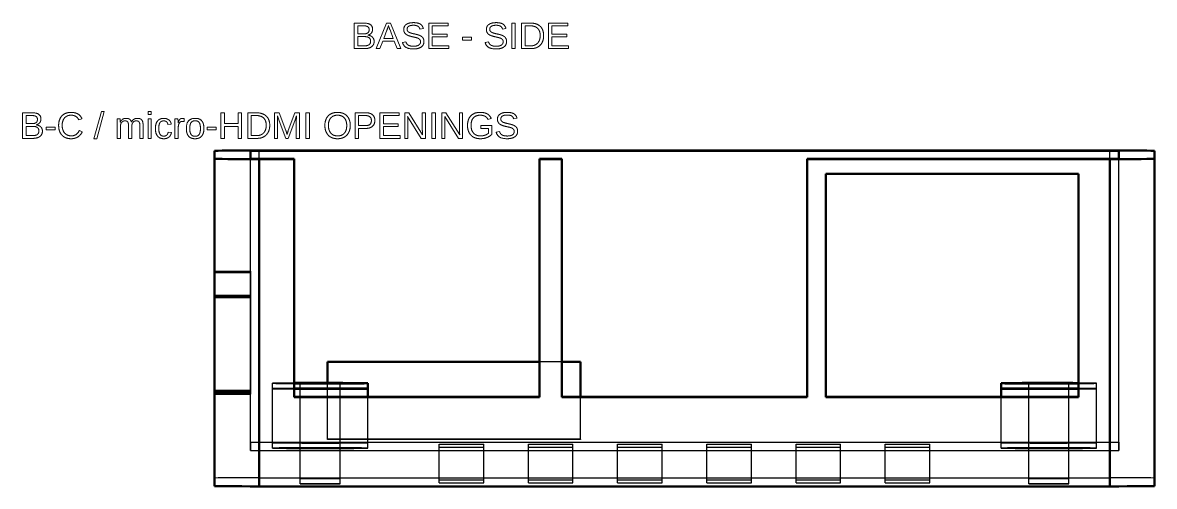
# Model space of a CAD drawing. Header units: millimetres. Extents: x 4 to 410, y 10 to 287.
# Drawn here: x 135.5 to 211.6, y 93.7 to 124.9 of the extents above; entities that cross this region are included whole.
import ezdxf

# ---------------------------------------------------------------- set-up
doc = ezdxf.new("R2010")
doc.units = ezdxf.units.MM
for name, color, linetype, lineweight in [('dimensions', 7, 'Continuous', 13), ('hidden', 7, 'Continuous', 25), ('part', 7, 'Continuous', 50)]:
    doc.layers.add(name, color=color, linetype=linetype, lineweight=lineweight)

msp = doc.modelspace()

# ---------------------------------------------------------------- linework, layer by layer
at = {"layer": 'dimensions'}
for p, q in [((157.793, 124.859), (157.793, 123.139)), ((158.418, 124.859), (157.793, 124.859)), ((159.962, 124.859), (159.26, 123.139)), ((160.227, 124.859), (159.962, 124.859)), ((160.918, 123.139), (160.227, 124.859)), ((162.795, 124.859), (162.795, 123.139)), ((164.1, 124.859), (162.795, 124.859)), ((164.1, 124.669), (164.1, 124.859)), ((168.378, 124.859), (168.378, 123.139)), ((168.611, 124.859), (168.378, 124.859)), ((168.611, 123.139), (168.611, 124.859)), ((169.047, 124.859), (169.047, 123.139)), ((169.615, 124.859), (169.047, 124.859)), ((170.852, 124.859), (170.852, 123.139)), ((172.157, 124.859), (170.852, 124.859)), ((172.157, 124.669), (172.157, 124.859)), ((158.026, 124.673), (158.418, 124.673)), ((158.026, 124.128), (158.026, 124.673)), ((158.418, 124.128), (158.026, 124.128)), ((159.771, 123.824), (159.99, 124.389)), ((160.081, 124.649), (160.092, 124.684)), ((160.092, 124.684), (160.125, 124.582)), ((160.193, 124.392), (160.414, 123.824)), ((162.206, 124.449), (162.435, 124.49)), ((163.029, 124.669), (164.1, 124.669)), ((163.029, 124.117), (163.029, 124.669)), ((164.027, 124.117), (163.029, 124.117)), ((164.027, 123.929), (164.027, 124.117)), ((167.762, 124.449), (167.992, 124.49)), ((169.28, 124.673), (169.611, 124.673)), ((169.28, 123.326), (169.28, 124.673)), ((171.085, 124.669), (172.157, 124.669)), ((171.085, 124.117), (171.085, 124.669)), ((172.084, 124.117), (171.085, 124.117)), ((172.084, 123.929), (172.084, 124.117)), ((158.026, 123.946), (158.461, 123.946)), ((158.026, 123.326), (158.026, 123.946)), ((158.479, 123.326), (158.026, 123.326)), ((159.502, 123.139), (159.7, 123.642)), ((159.7, 123.642), (160.483, 123.642)), ((160.414, 123.824), (159.771, 123.824)), ((160.483, 123.642), (160.68, 123.139)), ((161.262, 123.597), (161.036, 123.552)), ((163.029, 123.929), (164.027, 123.929)), ((163.029, 123.33), (163.029, 123.929)), ((164.15, 123.33), (163.029, 123.33)), ((164.15, 123.139), (164.15, 123.33)), ((165.063, 123.901), (165.063, 123.706)), ((165.674, 123.901), (165.063, 123.901)), ((165.063, 123.706), (165.674, 123.706)), ((165.674, 123.706), (165.674, 123.901)), ((166.819, 123.597), (166.593, 123.552)), ((169.663, 123.326), (169.28, 123.326)), ((171.085, 123.929), (172.084, 123.929)), ((171.085, 123.33), (171.085, 123.929)), ((172.207, 123.33), (171.085, 123.33)), ((172.207, 123.139), (172.207, 123.33)), ((157.793, 123.139), (158.491, 123.139)), ((159.26, 123.139), (159.502, 123.139)), ((160.68, 123.139), (160.918, 123.139)), ((162.795, 123.139), (164.15, 123.139)), ((168.378, 123.139), (168.611, 123.139)), ((169.047, 123.139), (169.69, 123.139)), ((170.852, 123.139), (172.207, 123.139)), ((135.485, 118.826), (135.485, 117.106)), ((136.11, 118.826), (135.485, 118.826)), ((140.782, 118.918), (140.28, 117.082)), ((140.478, 117.082), (140.975, 118.918)), ((140.975, 118.918), (140.782, 118.918)), ((143.919, 118.918), (143.919, 118.708)), ((144.139, 118.918), (143.919, 118.918)), ((144.139, 118.708), (144.139, 118.918)), ((148.818, 118.826), (148.818, 117.106)), ((149.051, 118.826), (148.818, 118.826)), ((149.051, 118.099), (149.051, 118.826)), ((149.981, 118.826), (149.981, 118.099)), ((150.214, 118.826), (149.981, 118.826)), ((150.214, 117.106), (150.214, 118.826)), ((150.623, 118.826), (150.623, 117.106)), ((151.192, 118.826), (150.623, 118.826)), ((152.428, 118.826), (152.428, 117.106)), ((152.735, 118.826), (152.428, 118.826)), ((153.193, 117.634), (152.735, 118.826)), ((153.802, 118.826), (153.353, 117.634)), ((154.101, 118.826), (153.802, 118.826)), ((154.101, 117.106), (154.101, 118.826)), ((154.537, 118.826), (154.537, 117.106)), ((154.77, 118.826), (154.537, 118.826)), ((154.77, 117.106), (154.77, 118.826)), ((157.845, 118.826), (157.845, 117.106)), ((158.569, 118.826), (157.845, 118.826)), ((159.512, 118.826), (159.512, 117.106)), ((160.817, 118.826), (159.512, 118.826)), ((160.817, 118.636), (160.817, 118.826)), ((161.18, 118.826), (161.18, 117.106)), ((161.451, 118.826), (161.18, 118.826)), ((162.381, 117.352), (161.451, 118.826)), ((162.366, 118.826), (162.366, 117.698)), ((162.576, 118.826), (162.366, 118.826)), ((162.576, 117.106), (162.576, 118.826)), ((163.011, 118.826), (163.011, 117.106)), ((163.244, 118.826), (163.011, 118.826)), ((163.244, 117.106), (163.244, 118.826)), ((163.68, 118.826), (163.68, 117.106)), ((163.951, 118.826), (163.68, 118.826)), ((164.881, 117.352), (163.951, 118.826)), ((164.866, 118.826), (164.866, 117.698)), ((165.076, 118.826), (164.866, 118.826)), ((165.076, 117.106), (165.076, 118.826)), ((135.718, 118.64), (136.11, 118.64)), ((135.718, 118.095), (135.718, 118.64)), ((136.11, 118.095), (135.718, 118.095)), ((139.253, 118.353), (139.474, 118.426)), ((142.043, 118.427), (141.835, 118.427)), ((141.843, 118.145), (141.843, 117.106)), ((142.056, 118.201), (142.052, 118.201)), ((142.804, 118.201), (142.801, 118.201)), ((143.587, 117.106), (143.587, 117.987)), ((143.919, 118.708), (144.139, 118.708)), ((143.919, 118.427), (143.919, 117.106)), ((144.139, 118.427), (143.919, 118.427)), ((144.139, 117.106), (144.139, 118.427)), ((145.258, 118.04), (145.484, 118.057)), ((145.931, 118.427), (145.723, 118.427)), ((145.73, 118.12), (145.73, 117.106)), ((145.945, 118.157), (145.94, 118.157)), ((146.348, 118.238), (146.348, 118.439)), ((149.981, 118.099), (149.051, 118.099)), ((150.856, 118.64), (151.187, 118.64)), ((150.856, 117.293), (150.856, 118.64)), ((152.627, 118.62), (152.668, 118.486)), ((152.631, 118.485), (152.627, 118.62)), ((152.636, 118.254), (152.631, 118.485)), ((152.636, 117.106), (152.636, 118.254)), ((152.668, 118.486), (152.736, 118.278)), ((152.736, 118.278), (153.187, 117.106)), ((153.35, 117.106), (153.794, 118.278)), ((153.891, 118.254), (153.891, 117.106)), ((158.078, 118.64), (158.541, 118.64)), ((158.078, 117.961), (158.078, 118.64)), ((159.745, 118.636), (160.817, 118.636)), ((159.745, 118.084), (159.745, 118.636)), ((160.744, 118.084), (159.745, 118.084)), ((160.744, 117.896), (160.744, 118.084)), ((161.375, 118.571), (162.295, 117.106)), ((161.381, 118.453), (161.375, 118.571)), ((161.387, 118.249), (161.381, 118.453)), ((161.387, 117.106), (161.387, 118.249)), ((163.875, 118.571), (164.795, 117.106)), ((163.881, 118.453), (163.875, 118.571)), ((163.887, 118.249), (163.881, 118.453)), ((163.887, 117.106), (163.887, 118.249)), ((166.778, 118.381), (167, 118.447)), ((168.508, 118.416), (168.737, 118.457)), ((135.718, 117.913), (136.153, 117.913)), ((135.718, 117.293), (135.718, 117.913)), ((136.171, 117.293), (135.718, 117.293)), ((137.059, 117.868), (137.059, 117.673)), ((137.669, 117.868), (137.059, 117.868)), ((137.059, 117.673), (137.669, 117.673)), ((137.669, 117.673), (137.669, 117.868)), ((139.49, 117.536), (139.3, 117.631)), ((142.061, 117.106), (142.061, 117.872)), ((142.607, 117.944), (142.607, 117.106)), ((142.824, 117.106), (142.824, 117.872)), ((143.37, 117.944), (143.37, 117.106)), ((145.491, 117.5), (145.269, 117.514)), ((145.95, 117.106), (145.95, 117.795)), ((147.891, 117.868), (147.891, 117.673)), ((148.501, 117.868), (147.891, 117.868)), ((147.891, 117.673), (148.501, 117.673)), ((148.501, 117.673), (148.501, 117.868)), ((149.051, 117.904), (149.981, 117.904)), ((149.051, 117.106), (149.051, 117.904)), ((149.981, 117.904), (149.981, 117.106)), ((151.24, 117.293), (150.856, 117.293)), ((158.55, 117.961), (158.078, 117.961)), ((158.078, 117.777), (158.583, 117.777)), ((158.078, 117.106), (158.078, 117.777)), ((159.745, 117.896), (160.744, 117.896)), ((159.745, 117.297), (159.745, 117.896)), ((160.867, 117.297), (159.745, 117.297)), ((160.867, 117.106), (160.867, 117.297)), ((166.309, 117.967), (166.309, 117.772)), ((167.038, 117.967), (166.309, 117.967)), ((166.309, 117.772), (166.823, 117.772)), ((166.823, 117.772), (166.823, 117.462)), ((167.038, 117.374), (167.038, 117.967)), ((167.564, 117.564), (167.338, 117.519)), ((135.485, 117.106), (136.183, 117.106)), ((140.28, 117.082), (140.478, 117.082)), ((141.843, 117.106), (142.061, 117.106)), ((142.607, 117.106), (142.824, 117.106)), ((143.37, 117.106), (143.587, 117.106)), ((143.919, 117.106), (144.139, 117.106)), ((145.73, 117.106), (145.95, 117.106)), ((148.818, 117.106), (149.051, 117.106)), ((149.981, 117.106), (150.214, 117.106)), ((150.623, 117.106), (151.266, 117.106)), ((152.428, 117.106), (152.636, 117.106)), ((153.187, 117.106), (153.35, 117.106)), ((153.891, 117.106), (154.101, 117.106)), ((154.537, 117.106), (154.77, 117.106)), ((157.845, 117.106), (158.078, 117.106)), ((159.512, 117.106), (160.867, 117.106)), ((161.18, 117.106), (161.387, 117.106)), ((162.295, 117.106), (162.576, 117.106)), ((163.011, 117.106), (163.244, 117.106)), ((163.68, 117.106), (163.887, 117.106)), ((164.795, 117.106), (165.076, 117.106))]:
    msp.add_line(p, q, dxfattribs=at)
for points in [[(158.418, 124.859), (159.023, 124.859), (159.023, 124.442)], [(161.286, 124.765), (161.455, 124.885), (161.77, 124.885)], [(161.77, 124.885), (162.063, 124.885), (162.218, 124.795)], [(166.843, 124.765), (167.012, 124.885), (167.327, 124.885)], [(167.327, 124.885), (167.62, 124.885), (167.775, 124.795)], [(169.615, 124.859), (170.052, 124.859), (170.29, 124.64)], [(158.694, 124.613), (158.599, 124.673), (158.418, 124.673)], [(158.418, 124.128), (158.605, 124.128), (158.697, 124.198)], [(158.789, 124.414), (158.789, 124.553), (158.694, 124.613)], [(158.938, 124.186), (158.853, 124.082), (158.696, 124.046)], [(158.697, 124.198), (158.789, 124.269), (158.789, 124.414)], [(159.023, 124.442), (159.023, 124.289), (158.938, 124.186)], [(160.081, 124.649), (160.05, 124.548), (159.99, 124.389)], [(160.193, 124.392), (160.159, 124.476), (160.125, 124.582)], [(161.117, 124.425), (161.117, 124.646), (161.286, 124.765)], [(161.149, 124.254), (161.117, 124.328), (161.117, 124.425)], [(161.243, 124.124), (161.182, 124.179), (161.149, 124.254)], [(161.409, 124.023), (161.304, 124.068), (161.243, 124.124)], [(161.453, 124.641), (161.344, 124.573), (161.344, 124.437)], [(161.344, 124.437), (161.344, 124.358), (161.386, 124.306)], [(161.386, 124.306), (161.428, 124.254), (161.508, 124.218)], [(161.768, 124.709), (161.561, 124.709), (161.453, 124.641)], [(161.508, 124.218), (161.587, 124.182), (161.824, 124.129)], [(162.062, 124.648), (161.956, 124.709), (161.768, 124.709)], [(161.824, 124.129), (161.903, 124.111), (161.982, 124.092)], [(161.982, 124.092), (162.061, 124.073), (162.133, 124.047)], [(162.206, 124.449), (162.168, 124.586), (162.062, 124.648)], [(162.218, 124.795), (162.373, 124.706), (162.435, 124.49)], [(166.674, 124.425), (166.674, 124.646), (166.843, 124.765)], [(166.706, 124.254), (166.674, 124.328), (166.674, 124.425)], [(166.799, 124.124), (166.738, 124.179), (166.706, 124.254)], [(166.966, 124.023), (166.86, 124.068), (166.799, 124.124)], [(167.009, 124.641), (166.901, 124.573), (166.901, 124.437)], [(166.901, 124.437), (166.901, 124.358), (166.943, 124.306)], [(166.943, 124.306), (166.985, 124.254), (167.064, 124.218)], [(167.324, 124.709), (167.118, 124.709), (167.009, 124.641)], [(167.064, 124.218), (167.144, 124.182), (167.38, 124.129)], [(167.618, 124.648), (167.512, 124.709), (167.324, 124.709)], [(167.38, 124.129), (167.46, 124.111), (167.538, 124.092)], [(167.538, 124.092), (167.617, 124.073), (167.689, 124.047)], [(167.762, 124.449), (167.725, 124.586), (167.618, 124.648)], [(167.775, 124.795), (167.93, 124.706), (167.992, 124.49)], [(170.118, 124.505), (169.943, 124.673), (169.611, 124.673)], [(170.293, 124.017), (170.293, 124.337), (170.118, 124.505)], [(170.29, 124.64), (170.527, 124.421), (170.527, 124.017)], [(158.888, 123.642), (158.888, 123.946), (158.461, 123.946)], [(158.479, 123.326), (158.693, 123.326), (158.79, 123.406)], [(158.696, 124.046), (158.901, 124.022), (159.012, 123.909)], [(158.79, 123.406), (158.888, 123.485), (158.888, 123.642)], [(159.124, 123.624), (159.124, 123.395), (158.956, 123.267)], [(159.012, 123.909), (159.124, 123.796), (159.124, 123.624)], [(161.765, 123.115), (161.136, 123.115), (161.036, 123.552)], [(161.262, 123.597), (161.301, 123.442), (161.428, 123.37)], [(161.719, 123.933), (161.515, 123.978), (161.409, 124.023)], [(161.428, 123.37), (161.555, 123.297), (161.774, 123.297)], [(161.932, 123.883), (161.836, 123.906), (161.719, 123.933)], [(161.774, 123.297), (162, 123.297), (162.122, 123.374)], [(162.098, 123.825), (162.029, 123.86), (161.932, 123.883)], [(162.206, 123.739), (162.168, 123.791), (162.098, 123.825)], [(162.122, 123.374), (162.245, 123.452), (162.245, 123.602)], [(162.133, 124.047), (162.205, 124.021), (162.267, 123.985)], [(162.245, 123.602), (162.245, 123.686), (162.206, 123.739)], [(162.267, 123.985), (162.33, 123.95), (162.377, 123.899)], [(162.476, 123.614), (162.476, 123.376), (162.289, 123.246)], [(162.377, 123.899), (162.423, 123.847), (162.449, 123.778)], [(162.449, 123.778), (162.476, 123.708), (162.476, 123.614)], [(167.322, 123.115), (166.693, 123.115), (166.593, 123.552)], [(166.819, 123.597), (166.858, 123.442), (166.985, 123.37)], [(167.275, 123.933), (167.072, 123.978), (166.966, 124.023)], [(166.985, 123.37), (167.112, 123.297), (167.33, 123.297)], [(167.489, 123.883), (167.393, 123.906), (167.275, 123.933)], [(167.33, 123.297), (167.556, 123.297), (167.679, 123.374)], [(167.655, 123.825), (167.585, 123.86), (167.489, 123.883)], [(167.763, 123.739), (167.725, 123.791), (167.655, 123.825)], [(167.679, 123.374), (167.802, 123.452), (167.802, 123.602)], [(167.689, 124.047), (167.761, 124.021), (167.824, 123.985)], [(167.802, 123.602), (167.802, 123.686), (167.763, 123.739)], [(167.824, 123.985), (167.887, 123.95), (167.933, 123.899)], [(168.032, 123.614), (168.032, 123.376), (167.846, 123.246)], [(167.933, 123.899), (167.98, 123.847), (168.006, 123.778)], [(168.006, 123.778), (168.032, 123.708), (168.032, 123.614)], [(169.663, 123.326), (169.852, 123.326), (169.996, 123.409)], [(169.996, 123.409), (170.139, 123.492), (170.216, 123.648)], [(170.424, 123.551), (170.32, 123.352), (170.129, 123.246)], [(170.216, 123.648), (170.293, 123.805), (170.293, 124.017)], [(170.527, 124.017), (170.527, 123.751), (170.424, 123.551)], [(158.956, 123.267), (158.789, 123.139), (158.491, 123.139)], [(162.289, 123.246), (162.103, 123.115), (161.765, 123.115)], [(167.846, 123.246), (167.66, 123.115), (167.322, 123.115)], [(170.129, 123.246), (169.939, 123.139), (169.69, 123.139)], [(136.11, 118.826), (136.716, 118.826), (136.716, 118.409)], [(138.129, 118.619), (138.351, 118.852), (138.744, 118.852)], [(138.744, 118.852), (139.019, 118.852), (139.203, 118.745)], [(139.203, 118.745), (139.388, 118.637), (139.474, 118.426)], [(151.192, 118.826), (151.629, 118.826), (151.866, 118.607)], [(156.039, 118.62), (156.265, 118.852), (156.668, 118.852)], [(156.668, 118.852), (156.93, 118.852), (157.123, 118.748)], [(157.123, 118.748), (157.316, 118.643), (157.418, 118.444)], [(158.569, 118.826), (158.858, 118.826), (159.017, 118.691)], [(165.63, 118.623), (165.855, 118.852), (166.261, 118.852)], [(166.261, 118.852), (166.547, 118.852), (166.725, 118.756)], [(166.725, 118.756), (166.904, 118.659), (167, 118.447)], [(167.588, 118.732), (167.757, 118.852), (168.072, 118.852)], [(168.072, 118.852), (168.365, 118.852), (168.52, 118.762)], [(168.52, 118.762), (168.675, 118.673), (168.737, 118.457)], [(136.386, 118.58), (136.291, 118.64), (136.11, 118.64)], [(136.11, 118.095), (136.297, 118.095), (136.389, 118.165)], [(136.481, 118.381), (136.481, 118.52), (136.386, 118.58)], [(136.63, 118.153), (136.545, 118.049), (136.388, 118.013)], [(136.388, 118.013), (136.594, 117.989), (136.705, 117.876)], [(136.389, 118.165), (136.481, 118.236), (136.481, 118.381)], [(136.716, 118.409), (136.716, 118.256), (136.63, 118.153)], [(137.907, 117.974), (137.907, 118.386), (138.129, 118.619)], [(138.302, 118.478), (138.144, 118.294), (138.144, 117.974)], [(138.747, 118.662), (138.461, 118.662), (138.302, 118.478)], [(139.061, 118.582), (138.929, 118.662), (138.747, 118.662)], [(139.253, 118.353), (139.194, 118.503), (139.061, 118.582)], [(141.843, 118.145), (141.843, 118.376), (141.835, 118.427)], [(142.043, 118.427), (142.044, 118.421), (142.045, 118.394)], [(142.045, 118.394), (142.046, 118.367), (142.048, 118.333)], [(142.048, 118.333), (142.05, 118.298), (142.052, 118.201)], [(142.056, 118.201), (142.127, 118.342), (142.219, 118.397)], [(142.143, 118.175), (142.061, 118.067), (142.061, 117.872)], [(142.365, 118.282), (142.225, 118.282), (142.143, 118.175)], [(142.219, 118.397), (142.31, 118.452), (142.442, 118.452)], [(142.554, 118.209), (142.502, 118.282), (142.365, 118.282)], [(142.442, 118.452), (142.592, 118.452), (142.679, 118.392)], [(142.607, 117.944), (142.607, 118.135), (142.554, 118.209)], [(142.679, 118.392), (142.767, 118.332), (142.801, 118.201)], [(142.804, 118.201), (142.873, 118.334), (142.97, 118.393)], [(142.904, 118.175), (142.824, 118.068), (142.824, 117.872)], [(143.128, 118.282), (142.984, 118.282), (142.904, 118.175)], [(142.97, 118.393), (143.067, 118.452), (143.205, 118.452)], [(143.317, 118.209), (143.265, 118.282), (143.128, 118.282)], [(143.205, 118.452), (143.405, 118.452), (143.496, 118.343)], [(143.37, 117.944), (143.37, 118.135), (143.317, 118.209)], [(143.496, 118.343), (143.587, 118.234), (143.587, 117.987)], [(144.413, 117.768), (144.413, 118.101), (144.56, 118.276)], [(144.56, 118.276), (144.706, 118.452), (144.98, 118.452)], [(144.721, 118.164), (144.643, 118.048), (144.643, 117.773)], [(144.974, 118.28), (144.799, 118.28), (144.721, 118.164)], [(145.171, 118.215), (145.102, 118.28), (144.974, 118.28)], [(144.98, 118.452), (145.182, 118.452), (145.316, 118.347)], [(145.258, 118.04), (145.241, 118.15), (145.171, 118.215)], [(145.316, 118.347), (145.45, 118.242), (145.484, 118.057)], [(145.73, 118.12), (145.73, 118.259), (145.723, 118.427)], [(145.931, 118.427), (145.94, 118.203), (145.94, 118.157)], [(145.945, 118.157), (145.998, 118.327), (146.066, 118.389)], [(146.022, 118.132), (145.95, 118.015), (145.95, 117.795)], [(146.231, 118.25), (146.094, 118.25), (146.022, 118.132)], [(146.066, 118.389), (146.135, 118.452), (146.259, 118.452)], [(146.348, 118.238), (146.304, 118.25), (146.231, 118.25)], [(146.259, 118.452), (146.303, 118.452), (146.348, 118.439)], [(146.495, 117.768), (146.495, 118.452), (147.087, 118.452)], [(146.811, 118.163), (146.725, 118.037), (146.725, 117.768)], [(147.09, 118.289), (146.897, 118.289), (146.811, 118.163)], [(147.087, 118.452), (147.389, 118.452), (147.532, 118.285)], [(147.363, 118.165), (147.282, 118.289), (147.09, 118.289)], [(147.444, 117.768), (147.444, 118.042), (147.363, 118.165)], [(147.532, 118.285), (147.675, 118.118), (147.675, 117.768)], [(151.694, 118.472), (151.519, 118.64), (151.187, 118.64)], [(151.869, 117.984), (151.869, 118.304), (151.694, 118.472)], [(151.792, 117.615), (151.869, 117.772), (151.869, 117.984)], [(151.866, 118.607), (152.104, 118.388), (152.104, 117.984)], [(152.104, 117.984), (152.104, 117.718), (152, 117.518)], [(153.902, 118.62), (153.842, 118.402), (153.794, 118.278)], [(153.891, 118.254), (153.891, 118.444), (153.902, 118.62)], [(155.813, 117.974), (155.813, 118.387), (156.039, 118.62)], [(156.211, 118.481), (156.05, 118.3), (156.05, 117.974)], [(156.668, 118.662), (156.373, 118.662), (156.211, 118.481)], [(157.121, 118.479), (156.961, 118.662), (156.668, 118.662)], [(157.282, 117.974), (157.282, 118.295), (157.121, 118.479)], [(157.418, 118.444), (157.52, 118.245), (157.52, 117.974)], [(158.941, 118.306), (158.941, 118.64), (158.541, 118.64)], [(158.55, 117.961), (158.941, 117.961), (158.941, 118.306)], [(159.175, 118.309), (159.175, 118.065), (159.016, 117.921)], [(159.017, 118.691), (159.175, 118.555), (159.175, 118.309)], [(165.406, 117.974), (165.406, 118.393), (165.63, 118.623)], [(165.8, 118.482), (165.643, 118.302), (165.643, 117.974)], [(166.255, 118.662), (165.958, 118.662), (165.8, 118.482)], [(166.576, 118.594), (166.447, 118.662), (166.255, 118.662)], [(166.778, 118.381), (166.705, 118.527), (166.576, 118.594)], [(167.419, 118.392), (167.419, 118.613), (167.588, 118.732)], [(167.451, 118.221), (167.419, 118.295), (167.419, 118.392)], [(167.544, 118.091), (167.483, 118.146), (167.451, 118.221)], [(167.711, 117.99), (167.605, 118.035), (167.544, 118.091)], [(167.754, 118.608), (167.646, 118.54), (167.646, 118.404)], [(167.646, 118.404), (167.646, 118.325), (167.688, 118.273)], [(167.688, 118.273), (167.73, 118.221), (167.809, 118.185)], [(168.021, 117.9), (167.817, 117.945), (167.711, 117.99)], [(168.069, 118.676), (167.863, 118.676), (167.754, 118.608)], [(167.809, 118.185), (167.889, 118.149), (168.125, 118.096)], [(168.364, 118.615), (168.257, 118.676), (168.069, 118.676)], [(168.125, 118.096), (168.205, 118.078), (168.284, 118.059)], [(168.284, 118.059), (168.362, 118.04), (168.434, 118.014)], [(168.508, 118.416), (168.47, 118.553), (168.364, 118.615)], [(168.434, 118.014), (168.506, 117.988), (168.569, 117.952)], [(136.58, 117.609), (136.58, 117.913), (136.153, 117.913)], [(136.171, 117.293), (136.385, 117.293), (136.482, 117.373)], [(136.648, 117.234), (136.481, 117.106), (136.183, 117.106)], [(136.482, 117.373), (136.58, 117.452), (136.58, 117.609)], [(136.816, 117.591), (136.816, 117.362), (136.648, 117.234)], [(136.705, 117.876), (136.816, 117.763), (136.816, 117.591)], [(138.006, 117.499), (137.907, 117.7), (137.907, 117.974)], [(138.296, 117.19), (138.106, 117.298), (138.006, 117.499)], [(138.144, 117.974), (138.144, 117.658), (138.309, 117.466)], [(138.309, 117.466), (138.475, 117.274), (138.757, 117.274)], [(138.757, 117.274), (139.118, 117.274), (139.3, 117.631)], [(139.49, 117.536), (139.384, 117.314), (139.192, 117.198)], [(144.559, 117.257), (144.413, 117.432), (144.413, 117.768)], [(144.982, 117.082), (144.705, 117.082), (144.559, 117.257)], [(144.643, 117.773), (144.643, 117.509), (144.726, 117.382)], [(144.726, 117.382), (144.809, 117.255), (144.976, 117.255)], [(144.976, 117.255), (145.093, 117.255), (145.172, 117.319)], [(145.172, 117.319), (145.251, 117.382), (145.269, 117.514)], [(145.491, 117.5), (145.466, 117.309), (145.329, 117.196)], [(146.642, 117.258), (146.495, 117.435), (146.495, 117.768)], [(147.079, 117.082), (146.79, 117.082), (146.642, 117.258)], [(146.725, 117.768), (146.725, 117.507), (146.81, 117.376)], [(146.81, 117.376), (146.895, 117.244), (147.077, 117.244)], [(147.077, 117.244), (147.275, 117.244), (147.359, 117.371)], [(147.522, 117.252), (147.37, 117.082), (147.079, 117.082)], [(147.359, 117.371), (147.444, 117.498), (147.444, 117.768)], [(147.675, 117.768), (147.675, 117.421), (147.522, 117.252)], [(151.24, 117.293), (151.429, 117.293), (151.572, 117.376)], [(151.572, 117.376), (151.716, 117.459), (151.792, 117.615)], [(152, 117.518), (151.896, 117.319), (151.706, 117.213)], [(153.193, 117.634), (153.217, 117.562), (153.24, 117.479)], [(153.24, 117.479), (153.262, 117.397), (153.27, 117.36)], [(153.27, 117.36), (153.279, 117.409), (153.31, 117.509)], [(153.31, 117.509), (153.342, 117.608), (153.353, 117.634)], [(155.915, 117.5), (155.813, 117.703), (155.813, 117.974)], [(156.208, 117.189), (156.016, 117.297), (155.915, 117.5)], [(156.05, 117.974), (156.05, 117.651), (156.213, 117.461)], [(156.213, 117.461), (156.376, 117.271), (156.666, 117.271)], [(156.666, 117.271), (156.963, 117.271), (157.123, 117.455)], [(157.417, 117.502), (157.314, 117.299), (157.121, 117.191)], [(157.123, 117.455), (157.282, 117.639), (157.282, 117.974)], [(157.52, 117.974), (157.52, 117.705), (157.417, 117.502)], [(159.016, 117.921), (158.857, 117.777), (158.583, 117.777)], [(162.381, 117.352), (162.366, 117.591), (162.366, 117.698)], [(164.881, 117.352), (164.866, 117.591), (164.866, 117.698)], [(165.509, 117.499), (165.406, 117.701), (165.406, 117.974)], [(165.807, 117.189), (165.612, 117.297), (165.509, 117.499)], [(165.643, 117.974), (165.643, 117.648), (165.81, 117.46)], [(165.81, 117.46), (165.977, 117.271), (166.272, 117.271)], [(166.272, 117.271), (166.441, 117.271), (166.587, 117.323)], [(166.587, 117.323), (166.733, 117.374), (166.823, 117.462)], [(167.038, 117.374), (166.901, 117.235), (166.703, 117.158)], [(168.067, 117.082), (167.438, 117.082), (167.338, 117.519)], [(167.564, 117.564), (167.603, 117.409), (167.73, 117.337)], [(167.73, 117.337), (167.857, 117.264), (168.075, 117.264)], [(168.234, 117.85), (168.138, 117.873), (168.021, 117.9)], [(168.075, 117.264), (168.301, 117.264), (168.424, 117.341)], [(168.4, 117.792), (168.331, 117.827), (168.234, 117.85)], [(168.508, 117.706), (168.47, 117.758), (168.4, 117.792)], [(168.424, 117.341), (168.547, 117.419), (168.547, 117.569)], [(168.547, 117.569), (168.547, 117.653), (168.508, 117.706)], [(168.569, 117.952), (168.632, 117.917), (168.678, 117.866)], [(168.777, 117.581), (168.777, 117.343), (168.591, 117.213)], [(168.678, 117.866), (168.725, 117.814), (168.751, 117.745)], [(168.751, 117.745), (168.777, 117.675), (168.777, 117.581)], [(138.746, 117.082), (138.486, 117.082), (138.296, 117.19)], [(139.192, 117.198), (139, 117.082), (138.746, 117.082)], [(145.329, 117.196), (145.192, 117.082), (144.982, 117.082)], [(151.706, 117.213), (151.515, 117.106), (151.266, 117.106)], [(156.666, 117.082), (156.401, 117.082), (156.208, 117.189)], [(157.121, 117.191), (156.928, 117.082), (156.666, 117.082)], [(166.272, 117.082), (166.003, 117.082), (165.807, 117.189)], [(166.703, 117.158), (166.504, 117.082), (166.272, 117.082)], [(168.591, 117.213), (168.405, 117.082), (168.067, 117.082)]]:
    msp.add_open_spline(points, degree=2, dxfattribs=at)
at = {"layer": 'hidden'}
for p, q in [((148.4, 94.27), (148.4, 116.269)), ((150.8, 96.673), (150.8, 115.727)), ((150.8, 96.127), (150.8, 115.727)), ((151.4, 94.288), (151.4, 116.288)), ((153.75, 99.727), (153.75, 115.727)), ((170.25, 99.727), (170.25, 115.727)), ((171.75, 99.727), (171.75, 115.727)), ((188.25, 99.727), (188.25, 115.727)), ((208.6, 94.288), (208.6, 116.288)), ((209.2, 96.673), (209.2, 115.727)), ((209.2, 96.127), (209.2, 115.727)), ((211.6, 94.27), (211.6, 116.269)), ((206.5, 114.727), (189.5, 114.727)), ((189.5, 99.727), (189.5, 114.727)), ((189.5, 114.727), (189.5, 114.712)), ((206.5, 99.727), (206.5, 114.727)), ((206.5, 114.727), (206.5, 114.712)), ((148.4, 108.176), (150.8, 108.176)), ((148.4, 108.176), (148.4, 108.093)), ((148.4, 108.176), (148.4, 100.176)), ((148.4, 108.093), (150.8, 108.093)), ((148.4, 108.093), (148.4, 100.093)), ((150.8, 108.176), (150.8, 108.093)), ((150.8, 108.176), (150.8, 100.176)), ((150.8, 108.093), (150.8, 100.093)), ((148.4, 106.566), (150.8, 106.566)), ((148.4, 106.566), (148.4, 106.502)), ((148.4, 106.566), (148.4, 100.066)), ((150.8, 106.566), (150.8, 106.502)), ((150.8, 106.566), (150.8, 100.066)), ((148.4, 106.502), (150.8, 106.502)), ((148.4, 106.502), (148.4, 100.003)), ((148.4, 106.479), (150.8, 106.479)), ((148.4, 106.479), (148.4, 106.415)), ((148.4, 106.479), (148.4, 99.979)), ((148.4, 106.415), (150.8, 106.415)), ((148.4, 106.415), (148.4, 99.915)), ((150.8, 106.502), (150.8, 100.003)), ((150.8, 106.479), (150.8, 106.415)), ((150.8, 106.479), (150.8, 99.979)), ((150.8, 106.415), (150.8, 99.915)), ((156, 102.088), (156, 102.073)), ((173, 102.088), (156, 102.088)), ((156, 96.888), (156, 102.088)), ((171.75, 102.073), (170.25, 102.073)), ((173, 102.088), (173, 102.073)), ((173, 96.888), (173, 102.088)), ((152.3, 96.644), (152.3, 100.644)), ((154.15, 94.244), (154.15, 100.644)), ((156, 96.873), (156, 100.664)), ((156.85, 94.244), (156.85, 100.644)), ((203.15, 94.244), (203.15, 100.644)), ((205.85, 94.244), (205.85, 100.644)), ((207.7, 96.644), (207.7, 100.644)), ((148.4, 100.176), (150.8, 100.176)), ((148.4, 100.176), (148.4, 100.093)), ((148.4, 100.093), (150.8, 100.093)), ((148.4, 100.066), (150.8, 100.066)), ((148.4, 100.066), (148.4, 100.003)), ((148.4, 100.003), (150.8, 100.003)), ((148.4, 99.979), (150.8, 99.979)), ((148.4, 99.979), (148.4, 99.915)), ((148.4, 99.915), (150.8, 99.915)), ((150.8, 100.176), (150.8, 100.093)), ((150.8, 100.066), (150.8, 100.003)), ((150.8, 99.979), (150.8, 99.915)), ((152.3, 96.281), (152.3, 100.281)), ((153.75, 99.727), (153.75, 99.712)), ((154.15, 93.881), (154.15, 100.281)), ((156.85, 93.881), (156.85, 100.281)), ((158.7, 96.644), (158.7, 100.281)), ((158.7, 96.281), (158.7, 99.727)), ((170.25, 99.727), (170.25, 99.712)), ((171.75, 99.727), (171.75, 99.712)), ((173, 96.873), (173, 99.727)), ((188.25, 99.727), (188.25, 99.712)), ((189.5, 99.727), (189.5, 99.712)), ((201.3, 96.644), (201.3, 100.281)), ((201.3, 96.281), (201.3, 99.727)), ((203.15, 93.881), (203.15, 100.281)), ((205.85, 93.881), (205.85, 100.281)), ((206.5, 99.727), (206.5, 99.712)), ((207.7, 96.281), (207.7, 100.281)), ((150.8, 96.673), (209.2, 96.673)), ((150.8, 96.673), (150.8, 96.127)), ((156, 96.888), (156, 96.873)), ((173, 96.888), (156, 96.888)), ((173, 96.873), (156, 96.873)), ((173, 96.888), (173, 96.873)), ((209.2, 96.673), (209.2, 96.127)), ((150.8, 96.127), (209.2, 96.127)), ((163.5, 96.344), (163.5, 96.544)), ((163.5, 96.544), (166.5, 96.544)), ((163.5, 94.144), (163.5, 96.544)), ((163.5, 96.344), (166.5, 96.344)), ((163.5, 93.944), (163.5, 96.344)), ((166.5, 96.344), (166.5, 96.544)), ((166.5, 94.144), (166.5, 96.544)), ((166.5, 93.944), (166.5, 96.344)), ((169.5, 96.344), (169.5, 96.544)), ((169.5, 96.544), (172.5, 96.544)), ((169.5, 94.144), (169.5, 96.544)), ((169.5, 96.344), (172.5, 96.344)), ((169.5, 93.944), (169.5, 96.344)), ((172.5, 96.344), (172.5, 96.544)), ((172.5, 94.144), (172.5, 96.544)), ((172.5, 93.944), (172.5, 96.344)), ((175.5, 96.344), (175.5, 96.544)), ((175.5, 96.544), (178.5, 96.544)), ((175.5, 94.144), (175.5, 96.544)), ((175.5, 96.344), (178.5, 96.344)), ((175.5, 93.944), (175.5, 96.344)), ((178.5, 96.344), (178.5, 96.544)), ((178.5, 94.144), (178.5, 96.544)), ((178.5, 93.944), (178.5, 96.344)), ((181.5, 96.344), (181.5, 96.544)), ((181.5, 96.544), (184.5, 96.544)), ((181.5, 94.144), (181.5, 96.544)), ((181.5, 96.344), (184.5, 96.344)), ((181.5, 93.944), (181.5, 96.344)), ((184.5, 96.344), (184.5, 96.544)), ((184.5, 94.144), (184.5, 96.544)), ((184.5, 93.944), (184.5, 96.344)), ((187.5, 96.344), (187.5, 96.544)), ((187.5, 96.544), (190.5, 96.544)), ((187.5, 94.144), (187.5, 96.544)), ((187.5, 96.344), (190.5, 96.344)), ((187.5, 93.944), (187.5, 96.344)), ((190.5, 96.344), (190.5, 96.544)), ((190.5, 94.144), (190.5, 96.544)), ((190.5, 93.944), (190.5, 96.344)), ((193.5, 96.344), (193.5, 96.544)), ((193.5, 96.544), (196.5, 96.544)), ((193.5, 94.144), (193.5, 96.544)), ((193.5, 96.344), (196.5, 96.344)), ((193.5, 93.944), (193.5, 96.344)), ((196.5, 96.344), (196.5, 96.544)), ((196.5, 94.144), (196.5, 96.544)), ((196.5, 93.944), (196.5, 96.344)), ((148.4, 94.27), (148.4, 93.731)), ((151.4, 94.288), (208.6, 94.288)), ((163.5, 93.944), (163.5, 94.144)), ((163.5, 94.144), (166.5, 94.144)), ((163.5, 93.944), (166.5, 93.944)), ((166.5, 93.944), (166.5, 94.144)), ((169.5, 93.944), (169.5, 94.144)), ((169.5, 94.144), (172.5, 94.144)), ((169.5, 93.944), (172.5, 93.944)), ((172.5, 93.944), (172.5, 94.144)), ((175.5, 93.944), (175.5, 94.144)), ((175.5, 94.144), (178.5, 94.144)), ((175.5, 93.944), (178.5, 93.944)), ((178.5, 93.944), (178.5, 94.144)), ((181.5, 93.944), (181.5, 94.144)), ((181.5, 94.144), (184.5, 94.144)), ((181.5, 93.944), (184.5, 93.944)), ((184.5, 93.944), (184.5, 94.144)), ((187.5, 93.944), (187.5, 94.144)), ((187.5, 94.144), (190.5, 94.144)), ((187.5, 93.944), (190.5, 93.944)), ((190.5, 93.944), (190.5, 94.144)), ((193.5, 93.944), (193.5, 94.144)), ((193.5, 94.144), (196.5, 94.144)), ((193.5, 93.944), (196.5, 93.944)), ((196.5, 93.944), (196.5, 94.144)), ((211.6, 94.27), (211.6, 93.731))]:
    msp.add_line(p, q, dxfattribs=at)
for centre, major_axis, start_param, end_param in [((155.5, 100.644), (3.2, 0), 2.149423, 3.141593), ((155.5, 100.644), (3.2, 0), 3.141593, 4.133762), ((204.5, 100.644), (3.2, 0), 0, 0.895665), ((204.5, 100.644), (3.2, 0), 5.387521, 6.283185), ((155.5, 100.281), (3.2, 0), 2.149423, 3.141593), ((155.5, 100.281), (3.2, 0), 3.141593, 4.133762), ((204.5, 100.281), (3.2, 0), 0, 0.895665), ((204.5, 100.281), (3.2, 0), 5.387521, 6.283185), ((155.5, 96.644), (3.2, 0), 0, 3.141593), ((155.5, 96.644), (3.2, 0), 3.141593, 4.712389), ((155.5, 96.281), (3.2, 0), 0, 3.141593), ((155.5, 96.281), (3.2, 0), 3.141593, 4.712389), ((155.5, 96.644), (3.2, 0), 4.712389, 6.283185), ((155.5, 96.281), (3.2, 0), 4.712389, 6.283185), ((204.5, 96.644), (3.2, 0), 0, 3.141593), ((204.5, 96.644), (3.2, 0), 3.141593, 4.712389), ((204.5, 96.281), (3.2, 0), 0, 3.141593), ((204.5, 96.281), (3.2, 0), 3.141593, 4.712389), ((204.5, 96.644), (3.2, 0), 4.712389, 6.283185), ((204.5, 96.281), (3.2, 0), 4.712389, 6.283185), ((151.4, 94.27), (3, 0), 1.570796, 3.141593), ((155.5, 94.244), (1.35, 0), 0, 3.141593), ((155.5, 94.244), (1.35, 0), 3.141593, 4.712389), ((155.5, 93.881), (1.35, 0), 0, 3.141593), ((155.5, 93.881), (1.35, 0), 3.141593, 4.712389), ((155.5, 94.244), (1.35, 0), 4.712389, 6.283185), ((155.5, 93.881), (1.35, 0), 4.712389, 6.283185), ((204.5, 94.244), (1.35, 0), 0, 3.141593), ((204.5, 94.244), (1.35, 0), 3.141593, 4.712389), ((204.5, 93.881), (1.35, 0), 0, 3.141593), ((204.5, 93.881), (1.35, 0), 3.141593, 4.712389), ((204.5, 94.244), (1.35, 0), 4.712389, 6.283185), ((204.5, 93.881), (1.35, 0), 4.712389, 6.283185), ((208.6, 94.27), (-3, 0), -3.141593, -1.570796)]:
    msp.add_ellipse(centre, major_axis=major_axis, ratio=0.00625, start_param=start_param, end_param=end_param, dxfattribs=at)
at = {"layer": 'part'}
for p, q in [((148.4, 116.269), (148.4, 115.73)), ((148.4, 93.731), (148.4, 115.73)), ((150.8, 115.727), (150.8, 116.273)), ((150.8, 116.273), (209.2, 116.273)), ((150.8, 115.727), (150.8, 116.273)), ((150.8, 115.727), (153.75, 115.727)), ((151.4, 116.288), (208.6, 116.288)), ((151.4, 115.712), (153.75, 115.712)), ((151.4, 93.712), (151.4, 115.712)), ((153.75, 115.727), (153.75, 115.712)), ((153.75, 99.712), (153.75, 115.712)), ((170.25, 115.727), (171.75, 115.727)), ((170.25, 115.727), (170.25, 115.712)), ((170.25, 99.712), (170.25, 115.712)), ((170.25, 115.712), (171.75, 115.712)), ((171.75, 115.727), (171.75, 115.712)), ((171.75, 99.712), (171.75, 115.712)), ((188.25, 115.727), (209.2, 115.727)), ((188.25, 115.727), (188.25, 115.712)), ((188.25, 115.712), (208.6, 115.712)), ((188.25, 99.712), (188.25, 115.712)), ((208.6, 93.712), (208.6, 115.712)), ((209.2, 115.727), (209.2, 116.273)), ((209.2, 115.727), (209.2, 116.273)), ((211.6, 116.269), (211.6, 115.73)), ((211.6, 93.731), (211.6, 115.73)), ((206.5, 114.712), (189.5, 114.712)), ((189.5, 99.712), (189.5, 114.712)), ((206.5, 99.712), (206.5, 114.712)), ((170.25, 102.073), (156, 102.073)), ((156, 100.664), (156, 102.073)), ((173, 102.073), (171.75, 102.073)), ((173, 99.727), (173, 102.073)), ((158.7, 100.281), (158.7, 100.644)), ((201.3, 100.281), (201.3, 100.644)), ((170.25, 99.727), (153.75, 99.727)), ((170.25, 99.712), (153.75, 99.712)), ((158.7, 99.727), (158.7, 100.281)), ((188.25, 99.727), (171.75, 99.727)), ((188.25, 99.712), (171.75, 99.712)), ((206.5, 99.727), (189.5, 99.727)), ((206.5, 99.712), (189.5, 99.712)), ((201.3, 99.727), (201.3, 100.281)), ((151.4, 93.712), (208.6, 93.712))]:
    msp.add_line(p, q, dxfattribs=at)
for centre, major_axis, start_param, end_param in [((151.4, 116.269), (3, 0), 1.570796, 3.141593), ((151.4, 115.73), (-3, 0), -6.283185, -4.712389), ((208.6, 116.269), (-3, 0), -3.141593, -1.570796), ((208.6, 115.73), (3, 0), 4.712389, 6.283185), ((155.5, 100.644), (3.2, 0), 0, 2.149423), ((155.5, 100.644), (3.2, 0), 4.133762, 4.712389), ((155.5, 100.644), (1.35, 0), 0, 3.141593), ((155.5, 100.644), (1.35, 0), 3.141593, 4.712389), ((155.5, 100.644), (3.2, 0), 4.712389, 6.283185), ((155.5, 100.644), (1.35, 0), 4.712389, 6.283185), ((204.5, 100.644), (3.2, 0), 0.895665, 3.141593), ((204.5, 100.644), (3.2, 0), 3.141593, 4.712389), ((204.5, 100.644), (1.35, 0), 0, 3.141593), ((204.5, 100.644), (1.35, 0), 3.141593, 4.712389), ((204.5, 100.644), (1.35, 0), 4.712389, 6.283185), ((204.5, 100.644), (3.2, 0), 4.712389, 5.387521), ((155.5, 100.281), (3.2, 0), 0, 2.149423), ((155.5, 100.281), (3.2, 0), 4.133762, 4.712389), ((155.5, 100.281), (1.35, 0), 0, 3.141593), ((155.5, 100.281), (1.35, 0), 3.141593, 4.712389), ((155.5, 100.281), (3.2, 0), 4.712389, 6.283185), ((155.5, 100.281), (1.35, 0), 4.712389, 6.283185), ((204.5, 100.281), (3.2, 0), 0.895665, 3.141593), ((204.5, 100.281), (3.2, 0), 3.141593, 4.712389), ((204.5, 100.281), (1.35, 0), 0, 3.141593), ((204.5, 100.281), (1.35, 0), 3.141593, 4.712389), ((204.5, 100.281), (1.35, 0), 4.712389, 6.283185), ((204.5, 100.281), (3.2, 0), 4.712389, 5.387521), ((151.4, 93.731), (-3, 0), -6.283185, -4.712389), ((208.6, 93.731), (3, 0), 4.712389, 6.283185)]:
    msp.add_ellipse(centre, major_axis=major_axis, ratio=0.00625, start_param=start_param, end_param=end_param, dxfattribs=at)

doc.saveas('drawing.dxf')
